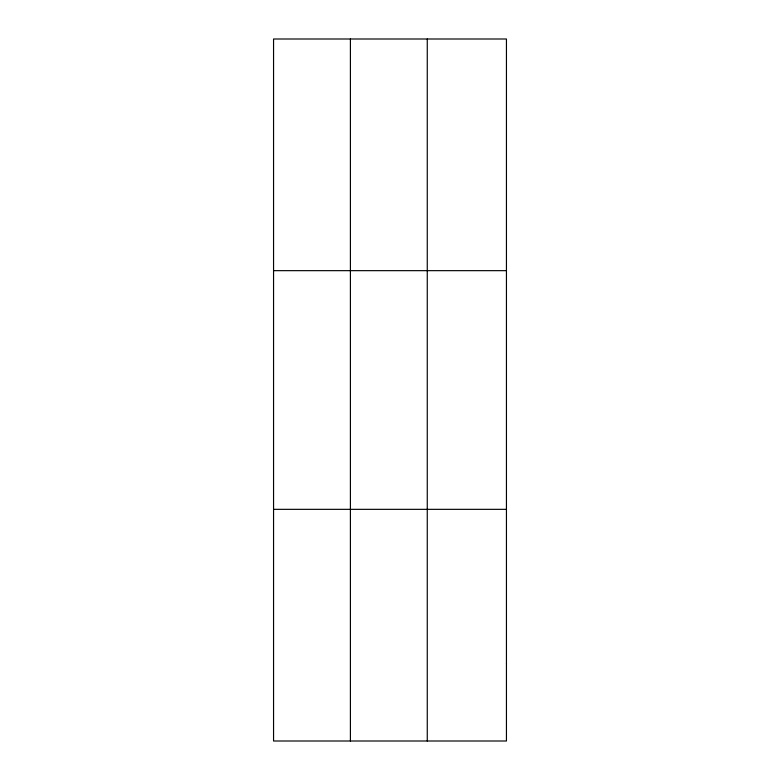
<?xml version="1.0" encoding="UTF-8"?>
<svg xmlns="http://www.w3.org/2000/svg" width="780" height="780" viewBox="0 0 780 780"><rect width="100%" height="100%" fill="white"/><g stroke="black" fill="none" stroke-linecap="round" stroke-linejoin="round"><path stroke-width="1.17" d="M350.405 741L350.405 39M427.264 741L427.264 39M273.556 270.66L506.444 270.66M273.556 509.34L506.444 509.34M506.444 663.78L506.444 741L273.556 741L273.556 39L506.444 39L506.444 663.78"/></g></svg>
